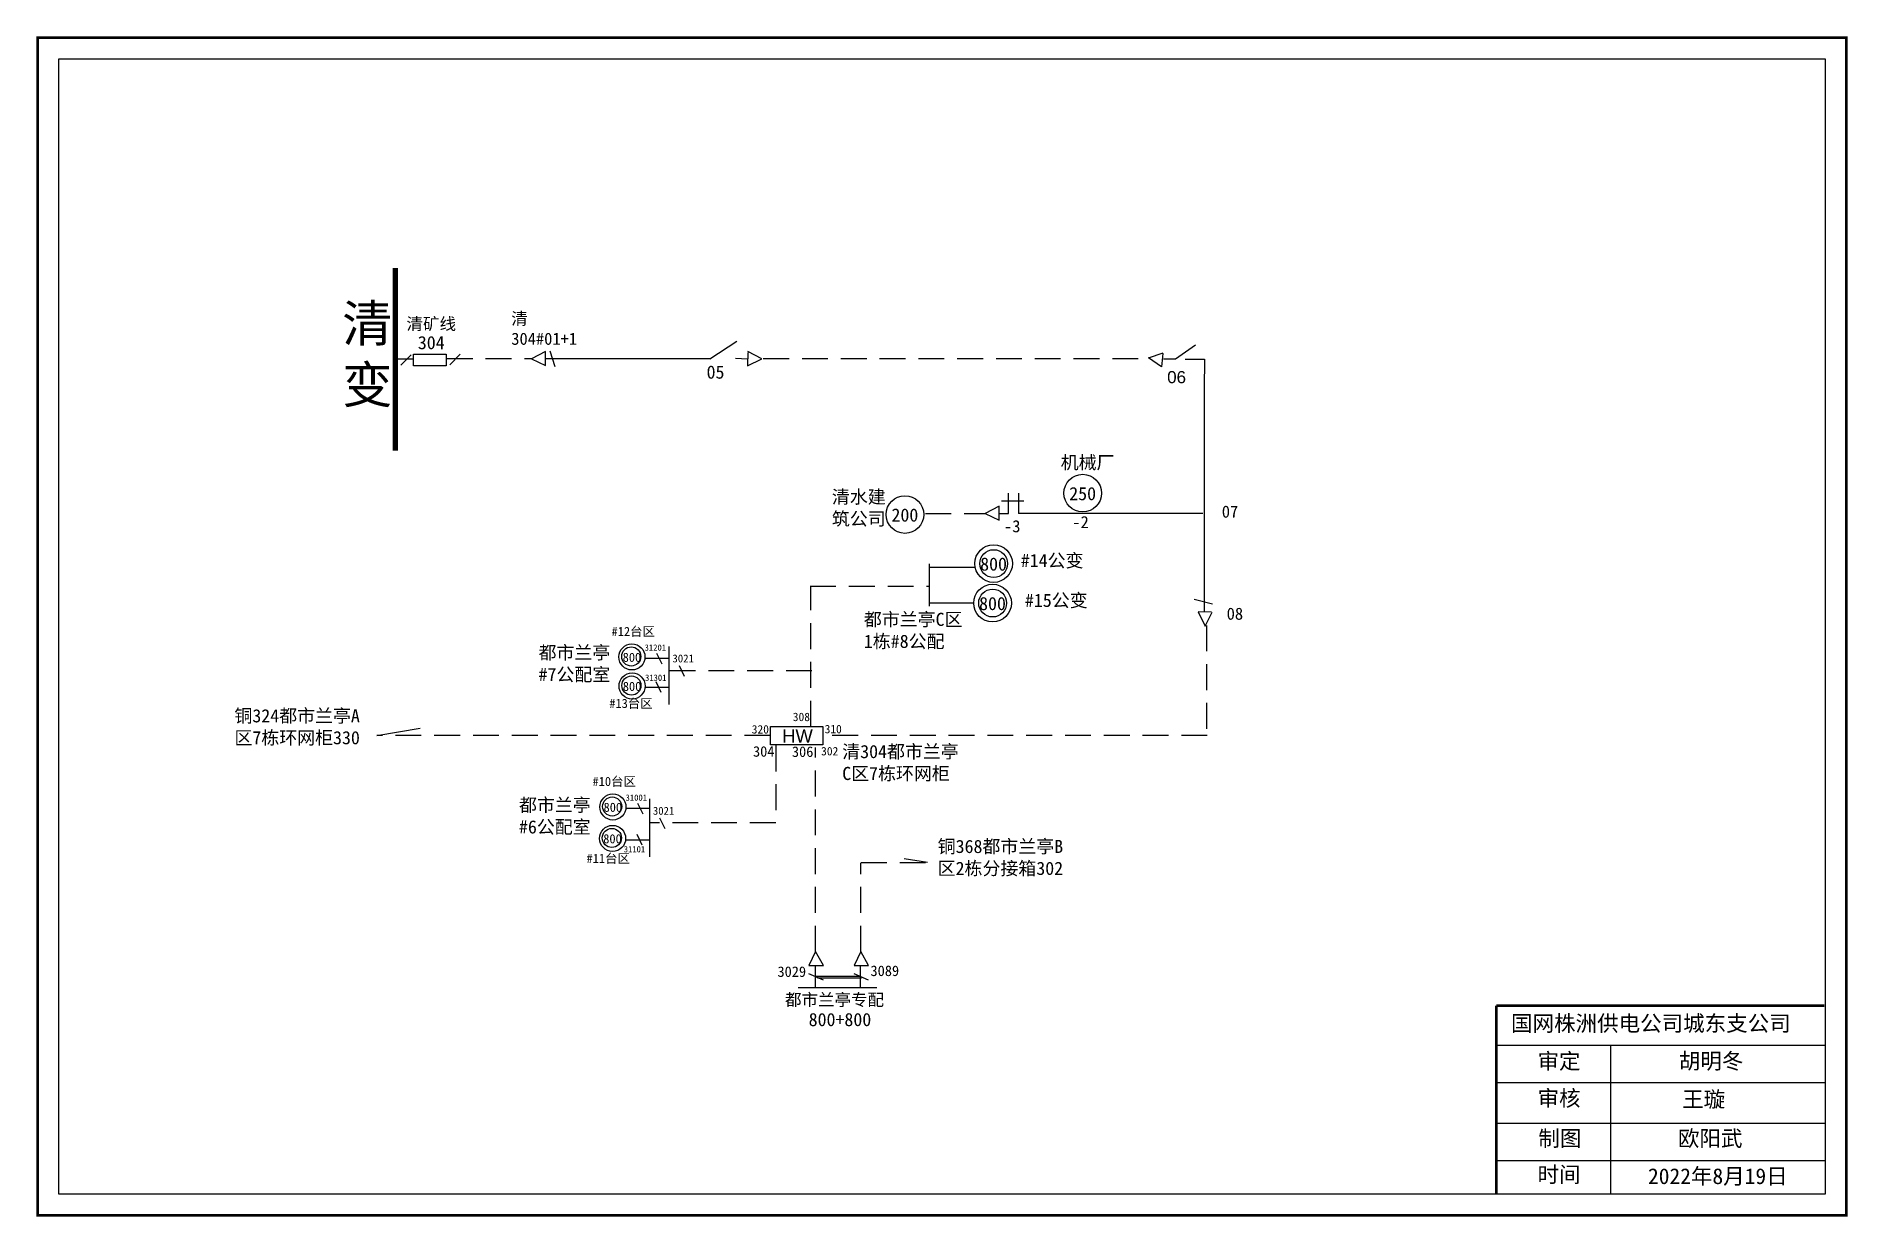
# Model space of a CAD drawing. Extents: x -19 to 326, y 0 to 224.
import ezdxf

# ---------------------------------------------------------------- set-up
doc = ezdxf.new("R2010")
doc.units = 0
doc.header["$LTSCALE"] = 0.774411
doc.linetypes.add('DASHED2', pattern=[9.525, 6.35, -3.175])
doc.layers.get('0').update_dxf_attribs({"linetype": 'CONTINUOUS'})
doc.styles.add('SimSun_txtstyle_2.50_0_0', font='simsun.ttc', dxfattribs={"height": 2.5})
doc.styles.add('SimSun_txtstyle_3.00_0_0', font='simsun.ttc', dxfattribs={"height": 3})
doc.styles.add('SimSun_txtstyle_300.00_0_0300', font='simsun.ttc', dxfattribs={"height": 300})
doc.styles.get("Standard").update_dxf_attribs({"font": '', "height": 2.5})
doc.styles.add('字体', font='', dxfattribs={"height": 2.5})
doc.styles.add('宋体_txtstyle_3.00_0_0', font='SIMSUN.TTC', dxfattribs={"height": 3})
doc.styles.get('Standard').set_extended_font_data('SimSun')
doc.styles.get('字体').set_extended_font_data('SimSun')

msp = doc.modelspace()

# ---------------------------------------------------------------- linework, layer by layer
at = {"linetype": 'Continuous'}
for p, q in [((109.12, 162.79), (114.27, 166.15)), ((197.64, 162.79), (201.45, 165.47)), ((52.75, 162.73), (49.37, 162.73)), ((50.37, 161.61), (52.35, 163.59)), ((59.67, 161.71), (61.65, 163.68)), ((77.89, 164.21), (75.23, 162.81)), ((75.23, 162.81), (77.89, 161.54)), ((77.89, 161.54), (77.89, 164.21)), ((78.69, 164.32), (79.62, 161.34)), ((116.31, 162.78), (114.02, 162.88)), ((116.37, 164.05), (116.26, 161.52)), ((116.26, 161.52), (118.98, 162.81)), ((118.98, 162.81), (116.37, 164.19)), ((192.52, 162.99), (195.3, 163.95)), ((195.01, 161.3), (192.52, 162.99)), ((195.29, 163.81), (195.01, 161.3)), ((195.4, 162.79), (197.64, 162.79)), ((199.5, 162.77), (203.17, 162.77)), ((203.17, 162.77), (203.17, 159.95)), ((203.15, 159.88), (203.15, 114.69)), ((164.11, 134.79), (161.45, 133.38)), ((164.11, 132.26), (164.11, 134.79)), ((164.61, 135.84), (168.84, 135.84)), ((165.92, 133.42), (165.92, 137.25)), ((167.84, 137.25), (167.84, 133.42)), ((161.45, 133.38), (164.11, 132.12)), ((164.11, 133.42), (165.92, 133.42)), ((167.81, 133.46), (202.85, 133.46)), ((150.87, 115.78), (150.87, 123.86)), ((150.87, 123.19), (159.37, 123.19)), ((150.87, 116.4), (159.37, 116.4)), ((204.72, 116.2), (201.21, 117.04)), ((202, 114.74), (203.28, 112.02)), ((204.52, 114.63), (202, 114.74)), ((203.28, 112.02), (204.66, 114.62)), ((99.01, 106.86), (100, 104.85)), ((101.33, 108.15), (101.33, 97.11)), ((101.22, 105.82), (96.88, 105.82)), ((103.27, 104.51), (104.25, 102.5)), ((101.23, 100.3), (96.88, 100.3)), ((98.85, 101.44), (99.83, 99.43)), ((45.78, 91.2), (54.03, 92.58)), ((97.6, 77.29), (93.26, 77.29)), ((95.39, 78.33), (96.38, 76.32)), ((97.62, 79.17), (97.62, 68.13)), ((95.21, 72.41), (96.19, 70.4)), ((99.55, 75.53), (100.54, 73.52)), ((97.51, 71.33), (93.17, 71.33)), ((150.54, 67.06), (146.1, 67.78)), ((129.21, 50.11), (127.94, 47.44)), ((130.72, 47.44), (129.21, 50.11)), ((137.82, 50.11), (136.54, 47.44)), ((139.32, 47.44), (137.82, 50.11)), ((127.91, 45.94), (130.65, 44.77)), ((127.94, 47.44), (130.72, 47.44)), ((129.19, 45.47), (137.79, 45.47)), ((129.2, 43.31), (129.2, 47.42)), ((129.61, 45.14), (137.98, 45.14)), ((136.51, 45.94), (139.25, 44.77)), ((136.54, 47.44), (139.32, 47.44)), ((137.8, 43.31), (137.8, 47.42)), ((125.94, 43.28), (140.86, 43.28)), ((258.71, 32.35), (321.08, 32.35)), ((280.36, 32.34), (280.36, 4.01)), ((258.71, 25.25), (321.08, 25.25)), ((258.71, 17.5), (321.08, 17.5)), ((258.71, 10.39), (321.08, 10.39))]:
    msp.add_line(p, q, dxfattribs=at)
at = {"linetype": 'DASHED2'}
for p, q in [((59.11, 162.86), (75.19, 162.86)), ((119.28, 162.86), (192.27, 162.86)), ((150.1, 133.38), (161.59, 133.38)), ((128.19, 119.61), (150.87, 119.61)), ((128.33, 92.89), (128.33, 119.52)), ((203.58, 112.14), (203.58, 91.2)), ((128.53, 103.52), (101.41, 103.52)), ((120.64, 91.2), (45.78, 91.2)), ((203.71, 91.2), (130.61, 91.2)), ((121.66, 89.3), (121.66, 74.62)), ((129.21, 50.11), (129.21, 88.92)), ((121.66, 74.62), (97.61, 74.62)), ((137.82, 50.11), (137.82, 66.95)), ((137.85, 67.06), (150.54, 67.06))]:
    msp.add_line(p, q, dxfattribs=at)
msp.add_line((77.9, 162.86), (109.18, 162.86))
at = {"linetype": 'Continuous', "const_width": 0.5}
msp.add_lwpolyline([(-18.72, 223.91), (325.26, 223.91), (325.26, -0.06), (-18.72, -0.06)], close=True, dxfattribs=at)
at = {"linetype": 'Continuous'}
for points in [[(-14.67, 219.86), (321.21, 219.86), (321.21, 3.99), (-14.67, 3.99)], [(58.99, 161.46), (52.74, 161.46), (52.74, 163.69), (58.99, 163.69)], [(120.64, 92.9), (130.61, 92.9), (130.61, 89.4), (120.64, 89.4)]]:
    msp.add_lwpolyline(points, close=True, dxfattribs=at)
for points, const_width in [([(49.33, 145.37), (49.3, 180.1)], 1), ([(258.68, 39.85), (258.68, 4.13)], 0.5), ([(258.71, 39.85), (321.08, 39.85)], 0.5)]:
    msp.add_lwpolyline(points, dxfattribs=dict(at, const_width=const_width))
for centre, radius in [((180.02, 137.28), 3.58), ((146.23, 133.22), 3.58), ((163.09, 123.89), 3.58), ((163.09, 123.89), 2.64), ((162.89, 116.38), 3.58), ((162.89, 116.38), 2.64), ((94.31, 106.14), 2.48), ((94.18, 106.23), 1.82), ((94.34, 100.61), 2.48), ((94.21, 100.7), 1.82), ((90.69, 77.61), 2.48), ((90.55, 77.7), 1.82), ((90.63, 71.63), 2.48), ((90.49, 71.72), 1.82)]:
    msp.add_circle(centre, radius, dxfattribs=at)

# ---------------------------------------------------------------- texts
at = {"linetype": 'Continuous', "attachment_point": 1}
for s, insert, char_height, width, style in [('清 变', (39.22, 173.07), 7, 3.4368, '字体'), ('清矿线', (51.44, 170.63), 2.3, 9.7775, '字体'), ('清304#01+1', (71.36, 171.62), 2.3, 9.7775, '字体'), ('清304都市兰亭C区7栋环网柜', (134.3, 89.4), 2.5, 23.6712, '字体'), ('铜368都市兰亭B区2栋分接箱302', (152.45, 71.36), 2.5, 26.0593, '字体'), ('都市兰亭专配', (123.42, 42.11), 2.3, 23.3106, '字体'), ('国网株洲供电公司城东支公司', (261.47, 37.97), 3, 82.0179, '宋体_txtstyle_3.00_0_0'), ('审定', (266.51, 30.79), 3, 23.4615, '字体'), ('胡明冬', (293.38, 30.81), 3, 23.4615, 'SimSun_txtstyle_3.00_0_0'), ('审核', (266.51, 23.73), 3, 23.4615, '字体'), ('王璇', (294.01, 23.54), 3, 33.0539, 'SimSun_txtstyle_3.00_0_0'), ('制图', (266.67, 16.1), 3, 23.4615, '字体'), ('欧阳武', (293.21, 16.1), 3, 23.4615, 'SimSun_txtstyle_3.00_0_0'), ('时间', (266.51, 9.22), 3, 23.4615, '字体')]:
    msp.add_mtext(s, dxfattribs=dict(at, insert=insert, char_height=char_height, width=width, style=style))
for s, insert, char_height, width in [('304', (53.59, 167.15), 2.5, 5.6554), ('05', (108.5, 161.55), 2.5, 5.6554), ('#14公变', (168.25, 125.72), 2.5, 12.2024), ('#15公变', (169.04, 118.15), 2.5, 12.2024), ('都市兰亭C区1栋#8公配', (138.41, 114.53), 2.5, 20.0588), ('31201', (96.72, 108.52), 1.2, 5.6554), ('3021', (102.01, 106.6), 1.5, 5.6554), ('31301', (96.8, 102.79), 1.2, 5.6554), ('{\\H0.8x;304}', (117.33, 89.17), 2.5, 5.6554), ('{\\H0.8x;306}', (124.73, 89.12), 2.5, 5.6554), ('31001', (93.1, 79.99), 1.2, 5.6554), ('3021', (98.29, 77.63), 1.5, 5.6554), ('31101', (92.75, 70.18), 1.2, 5.6554), ('{\\H0.8x;3029}', (121.98, 47.3), 2.5, 5.6554), ('{\\H0.8x;3089}', (139.67, 47.46), 2.5, 5.6554)]:
    msp.add_mtext(s, dxfattribs=dict(at, insert=insert, char_height=char_height, width=width))
at = {"attachment_point": 1}
for s, insert, char_height, width in [('{\\fArial|b0|i0|c0|p32;06}', (196.09, 160.49), 2.3, 16.116), ('250', (177.46, 138.44), 2.5, 4.8377), ('200', (143.66, 134.37), 2.5, 4.8377), ('07', (206.47, 134.92), 2.3, 16.116), ('-3', (165.06, 132.14), 2.3, 16.116), ('-2', (178.05, 132.93), 2.3, 16.116), ('800', (160.52, 125.05), 2.5, 4.8377), ('800', (160.32, 117.54), 2.5, 4.8377), ('08', (207.4, 115.51), 2.3, 16.116), ('#12台区', (90.43, 111.85), 1.729, 8.8451), ('800', (92.54, 106.94), 1.729, 3.3464), ('800', (92.57, 101.41), 1.729, 3.3464), ('#13台区', (90, 98.17), 1.729, 10.5863), ('#10台区', (86.81, 83.33), 1.729, 8.8451), ('800', (88.91, 78.42), 1.729, 3.3464), ('800', (88.85, 72.43), 1.729, 3.3464), ('#11台区', (85.67, 68.7), 1.729, 9.0825), ('800+800', (127.91, 38.44), 2.5, 4.8377)]:
    msp.add_mtext(s, dxfattribs=dict(at, insert=insert, char_height=char_height, width=width))
at = {"char_height": 2.5, "attachment_point": 1, "style": '字体'}
for s, insert, width in [('机械厂', (175.84, 144.38), 12.9976), ('清水建筑公司', (132.32, 137.83), 12.9976), ('都市兰亭#7公配室', (76.55, 108.22), 14.4271), ('都市兰亭#6公配室', (72.83, 79.24), 14.4271)]:
    msp.add_mtext(s, dxfattribs=dict(at, insert=insert, width=width))
at = {"color": 1, "linetype": 'Continuous', "true_color": 0xff0000, "insert": (18.72, 96.2), "char_height": 2.5, "width": 26.0593, "attachment_point": 1, "style": 'SimSun_txtstyle_2.50_0_0'}
msp.add_mtext('铜324都市兰亭A区7栋环网柜330', dxfattribs=at)
at = {"color": 7, "char_height": 1.6, "width": 18.5524, "attachment_point": 1}
for s, insert in [('320', (117.09, 93.17)), ('308', (124.9, 95.54)), ('310', (130.95, 93.22)), ('{\\fArial|b0|i0|c0|p32;\\H1.563x;HW}', (122.88, 92.37)), ('302', (130.28, 89.02))]:
    msp.add_mtext(s, dxfattribs=dict(at, insert=insert))
at = {"color": 7, "linetype": 'Continuous', "lineweight": 0, "ltscale": 1.153089, "insert": (287.52, 8.91), "char_height": 3, "attachment_point": 1, "style": 'SimSun_txtstyle_300.00_0_0300'}
msp.add_mtext('2022年8月19日', dxfattribs=at)

doc.saveas('drawing.dxf')
